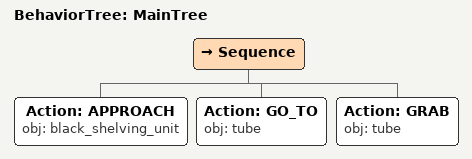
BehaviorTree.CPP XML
<root main_tree_to_execute="MainTree">
  <BehaviorTree ID="MainTree">
    <Sequence>
      <!-- Approach black_shelving_unit -->
      <Action ID="APPROACH" obj="black_shelving_unit" />
      <!-- Go to tube -->
      <Action ID="GO_TO" obj="tube" />
      <!-- Grab tube -->
      <Action ID="GRAB" obj="tube" />
    </Sequence>
  </BehaviorTree>
</root>
